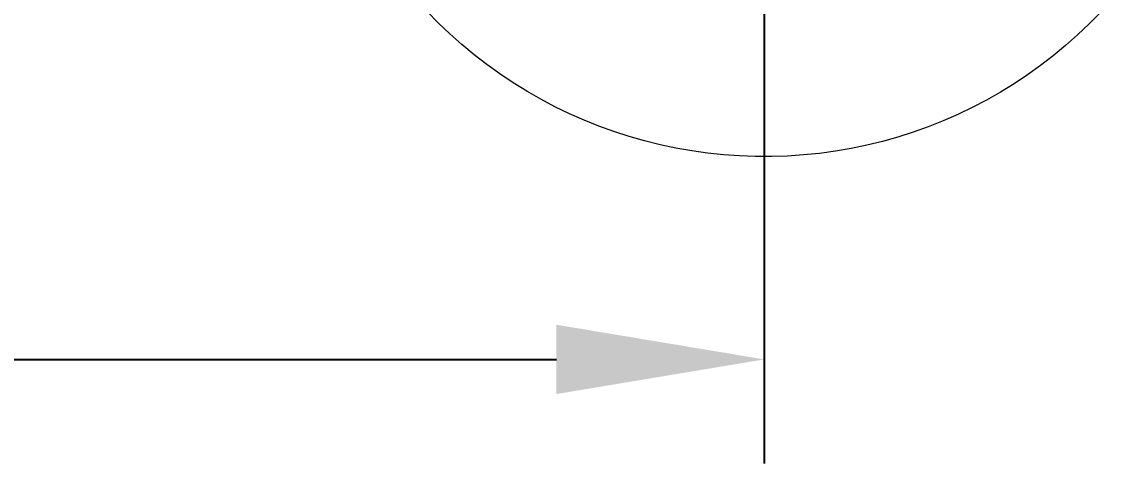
# Model space of a CAD drawing. Header units: inches. Extents: x -12 to 136, y -5 to 104.
# Drawn here: x 10.77 to 15.96, y -0.5 to 1.62 of the extents above; entities that cross this region are included whole.
import ezdxf

# ---------------------------------------------------------------- set-up
doc = ezdxf.new("R2010")
doc.units = ezdxf.units.IN
doc.layers.add('ZANO_R', color=7, linetype='Continuous', lineweight=0)
doc.layers.add('ZANO_W', color=1, linetype='Continuous', lineweight=0)
doc.styles.get("Standard").update_dxf_attribs({"font": 'ARIALUNI.TTF'})
doc.dimstyles.new('amerykanie', dxfattribs={"dimtxt": 50, "dimasz": 50, "dimexe": 0.5, "dimexo": 0.5, "dimgap": 1, "dimtad": 1, "dimdec": 0, "dimzin": 0, "dimlunit": 5, "dimtxsty": 'Standard', "dimcen": 0.09, "dimclrd": 1, "dimclre": 1, "dimclrt": 1, "dimazin": 0, "dimtfac": 1, "dimtdec": 0, "dimtmove": 0, "dimatfit": 3, "dimfxl": 1, "dimtzin": 0, "dimarcsym": 1})

# ---------------------------------------------------------------- blocks, each defined once
blk = doc.blocks.new('*D366')
at = {"layer": 'ZANO_W', "color": 1, "lineweight": -2}
for p, q in [((-3.7035, 2.7072), (-3.7035, -0.5014)), ((14.3398, 2.7071), (14.3398, -0.5014)), ((-2.7035, -0.0014), (13.3398, -0.0014))]:
    blk.add_line(p, q, dxfattribs=at)
at = {"layer": 'ZANO_W', "color": 1}
for points in [[(-2.7035, 0.1653), (-2.7035, -0.168), (-3.7035, -0.0014)], [(13.3398, -0.168), (13.3398, 0.1653), (14.3398, -0.0014)]]:
    blk.add_solid(points, dxfattribs=at)
at = {"layer": 'ZANO_W', "color": 1, "insert": (5.3182, 1.0177), "char_height": 1, "attachment_point": 5}
blk.add_mtext('18 1/16', dxfattribs=at)

msp = doc.modelspace()

# ---------------------------------------------------------------- linework, layer by layer
at = {"layer": 'ZANO_R'}
for p, q in [((12.77147, 1.61669), (12.71751, 1.67177)), ((15.95718, 1.66638), (15.90304, 1.61147)), ((12.8273, 1.5635), (12.77147, 1.61669)), ((15.90304, 1.61147), (15.84703, 1.55847)), ((12.88493, 1.51227), (12.8273, 1.5635)), ((15.84703, 1.55847), (15.78923, 1.50743)), ((12.9443, 1.46306), (12.88493, 1.51227)), ((15.78923, 1.50743), (15.7297, 1.45842)), ((13.00533, 1.41592), (12.9443, 1.46306)), ((15.7297, 1.45842), (15.66851, 1.41149)), ((13.06795, 1.37093), (13.00533, 1.41592)), ((15.66851, 1.41149), (15.60574, 1.3667)), ((13.13209, 1.32812), (13.06795, 1.37093)), ((15.60574, 1.3667), (15.54146, 1.32411)), ((13.19766, 1.28755), (13.13209, 1.32812)), ((15.54146, 1.32411), (15.47575, 1.28376)), ((13.2646, 1.24927), (13.19766, 1.28755)), ((13.33282, 1.21332), (13.2646, 1.24927)), ((15.47575, 1.28376), (15.40869, 1.2457)), ((13.40224, 1.17975), (13.33282, 1.21332)), ((15.34035, 1.20998), (15.27082, 1.17664)), ((15.40869, 1.2457), (15.34035, 1.20998)), ((13.47277, 1.14859), (13.40224, 1.17975)), ((13.54434, 1.11989), (13.47277, 1.14859)), ((15.20018, 1.14571), (15.12852, 1.11725)), ((15.27082, 1.17664), (15.20018, 1.14571)), ((13.61686, 1.09367), (13.54434, 1.11989)), ((13.69024, 1.06997), (13.61686, 1.09367)), ((15.05591, 1.09127), (14.98245, 1.06782)), ((15.12852, 1.11725), (15.05591, 1.09127)), ((13.76439, 1.04882), (13.69024, 1.06997)), ((13.83923, 1.03024), (13.76439, 1.04882)), ((14.90823, 1.04692), (14.83333, 1.02859)), ((14.98245, 1.06782), (14.90823, 1.04692)), ((13.91467, 1.01426), (13.83923, 1.03024)), ((13.99061, 1.00089), (13.91467, 1.01426)), ((14.06697, 0.99015), (13.99061, 1.00089)), ((14.14365, 0.98205), (14.06697, 0.99015)), ((14.60546, 0.98925), (14.52875, 0.98141)), ((14.68185, 0.99974), (14.60546, 0.98925)), ((14.75784, 1.01286), (14.68185, 0.99974)), ((14.83333, 1.02859), (14.75784, 1.01286)), ((14.22057, 0.9766), (14.14365, 0.98205)), ((14.29763, 0.97381), (14.22057, 0.9766)), ((14.37474, 0.97368), (14.29763, 0.97381)), ((14.45181, 0.97621), (14.37474, 0.97368)), ((14.52875, 0.98141), (14.45181, 0.97621))]:
    msp.add_line(p, q, dxfattribs=at)

# ---------------------------------------------------------------- dimensions: what is measured, and where the dimension line sits
at = {"layer": 'ZANO_W'}
dim = msp.add_linear_dim(base=(14.33982, -0.00138), p1=(-3.70347, 3.20722), p2=(14.33982, 3.20709), dimstyle='amerykanie', override={"dimtxt": 1, "dimasz": 1, "dimgap": 0.5, "dimdec": 4, "dimaunit": 1, "dimadec": 1, "dimtdec": 4, "dimtmove": 1, "dimfrac": 2}, dxfattribs=at)
dim.commit()
dim.dimension.update_dxf_attribs({"geometry": '*D366', "text_midpoint": (5.31818, 1.01772)})

doc.saveas('drawing.dxf')
